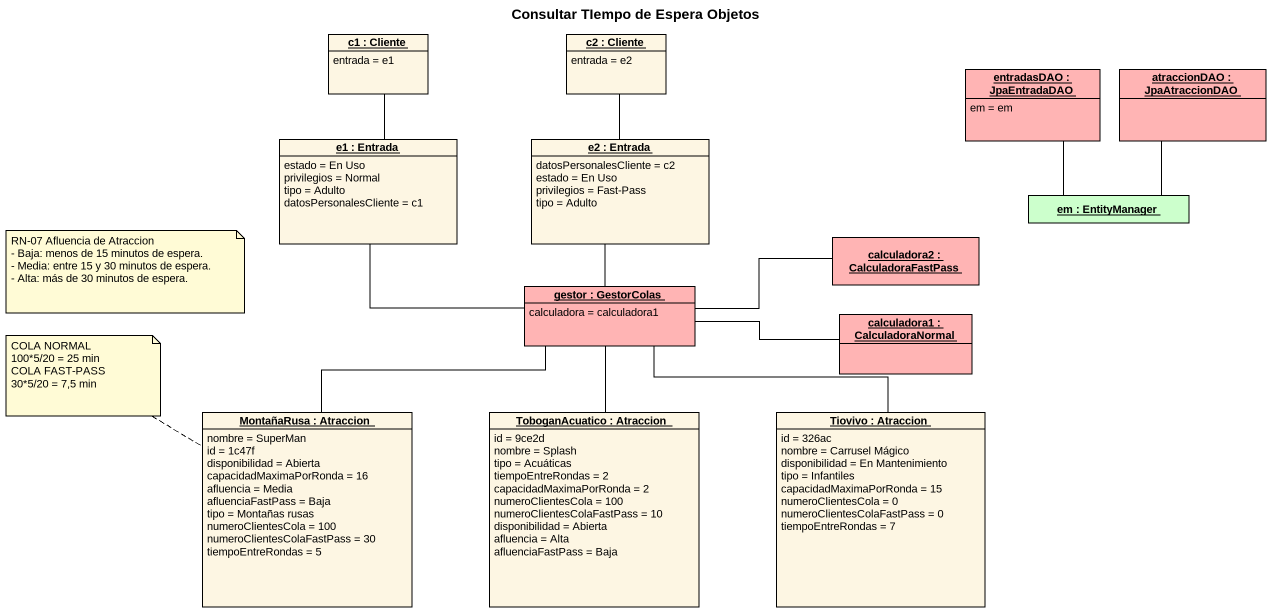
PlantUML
@startuml
title Consultar TIempo de Espera Objetos
hide circle
hide empty members
object "c1 : Cliente" as c1 {
  entrada = e1
}
object "c2 : Cliente" as c2 {
  entrada = e2
}
object "entradasDAO : JpaEntradaDAO" as entradasDAO #FFB4B4 {
  em = em
}
object "atraccionDAO : JpaAtraccionDAO" as atraccionDAO #FFB4B4
object "e1 : Entrada" as e1 {
  estado = En Uso
  privilegios = Normal
  tipo = Adulto
  datosPersonalesCliente = c1
}
object "e2 : Entrada" as e2 {
  datosPersonalesCliente = c2
  estado = En Uso
  privilegios = Fast-Pass
  tipo = Adulto
}
object "em : EntityManager" as em #CCFFCC
object "calculadora2 : CalculadoraFastPass" as calculadora2 #FFB4B4
object "gestor : GestorColas" as gestor #FFB4B4 {
  calculadora = calculadora1
}
object "calculadora1 : CalculadoraNormal" as calculadora1 #FFB4B4
object "MontañaRusa : Atraccion" as MontañaRusa {
  nombre = SuperMan
  id = 1c47f
  disponibilidad = Abierta
  capacidadMaximaPorRonda = 16
  afluencia = Media
  afluenciaFastPass = Baja
  tipo = Montañas rusas
  numeroClientesCola = 100
  numeroClientesColaFastPass = 30
  tiempoEntreRondas = 5
}
object "ToboganAcuatico : Atraccion" as ToboganAcuatico {
  id = 9ce2d
  nombre = Splash
  tipo = Acuáticas
  tiempoEntreRondas = 2
  capacidadMaximaPorRonda = 2
  numeroClientesCola = 100
  numeroClientesColaFastPass = 10
  disponibilidad = Abierta
  afluencia = Alta
  afluenciaFastPass = Baja
}
object "Tiovivo : Atraccion" as Tiovivo {
  id = 326ac
  nombre = Carrusel Mágico
  disponibilidad = En Mantenimiento
  tipo = Infantiles
  capacidadMaximaPorRonda = 15
  numeroClientesCola = 0
  numeroClientesColaFastPass = 0
  tiempoEntreRondas = 7
}
c1 -- e1
c2 -- e2
entradasDAO -- em
atraccionDAO -- em
gestor -left- e1
gestor -up- e2
gestor -right- calculadora2
gestor -right- calculadora1
gestor -- MontañaRusa
gestor -- ToboganAcuatico
Tiovivo -up- gestor
note as N1
  RN-07 Afluencia de Atraccion
  - Baja: menos de 15 minutos de espera.
  - Media: entre 15 y 30 minutos de espera.
  - Alta: más de 30 minutos de espera.
end note
note left of MontañaRusa
  COLA NORMAL
  100*5/20 = 25 min
  COLA FAST-PASS
  30*5/20 = 7,5 min
end note
@enduml
